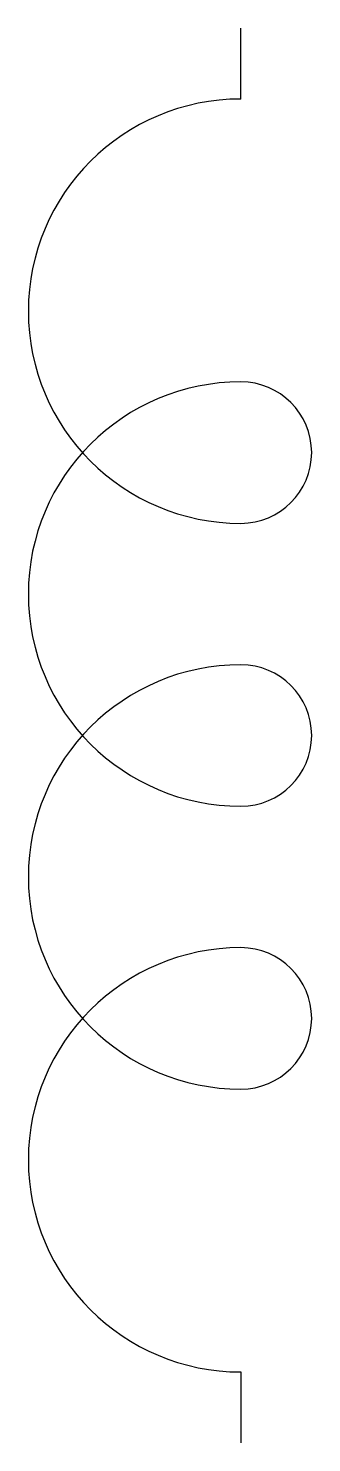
# Model space of a CAD drawing. Header units: millimetres. Extents: x -15 to 5, y 0 to 100.
import ezdxf

# ---------------------------------------------------------------- set-up
doc = ezdxf.new("R2010")
doc.units = ezdxf.units.MM
doc.layers.get('0').update_dxf_attribs({"lineweight": 25, "true_color": 0xffffff})

msp = doc.modelspace()

# ---------------------------------------------------------------- linework, layer by layer
for p, q in [((0, 95), (0, 100)), ((0, 5), (0, 0))]:
    msp.add_line(p, q)
for centre, radius, start, end in [((0, 80), 15, 90, 270), ((0, 60), 15, 90, 270), ((0, 70), 5, 270, 90), ((0, 40), 15, 90, 270), ((0, 50), 5, 270, 90), ((0, 20), 15, 90, 270), ((0, 30), 5, 270, 90)]:
    msp.add_arc(centre, radius, start, end)

doc.saveas('drawing.dxf')
